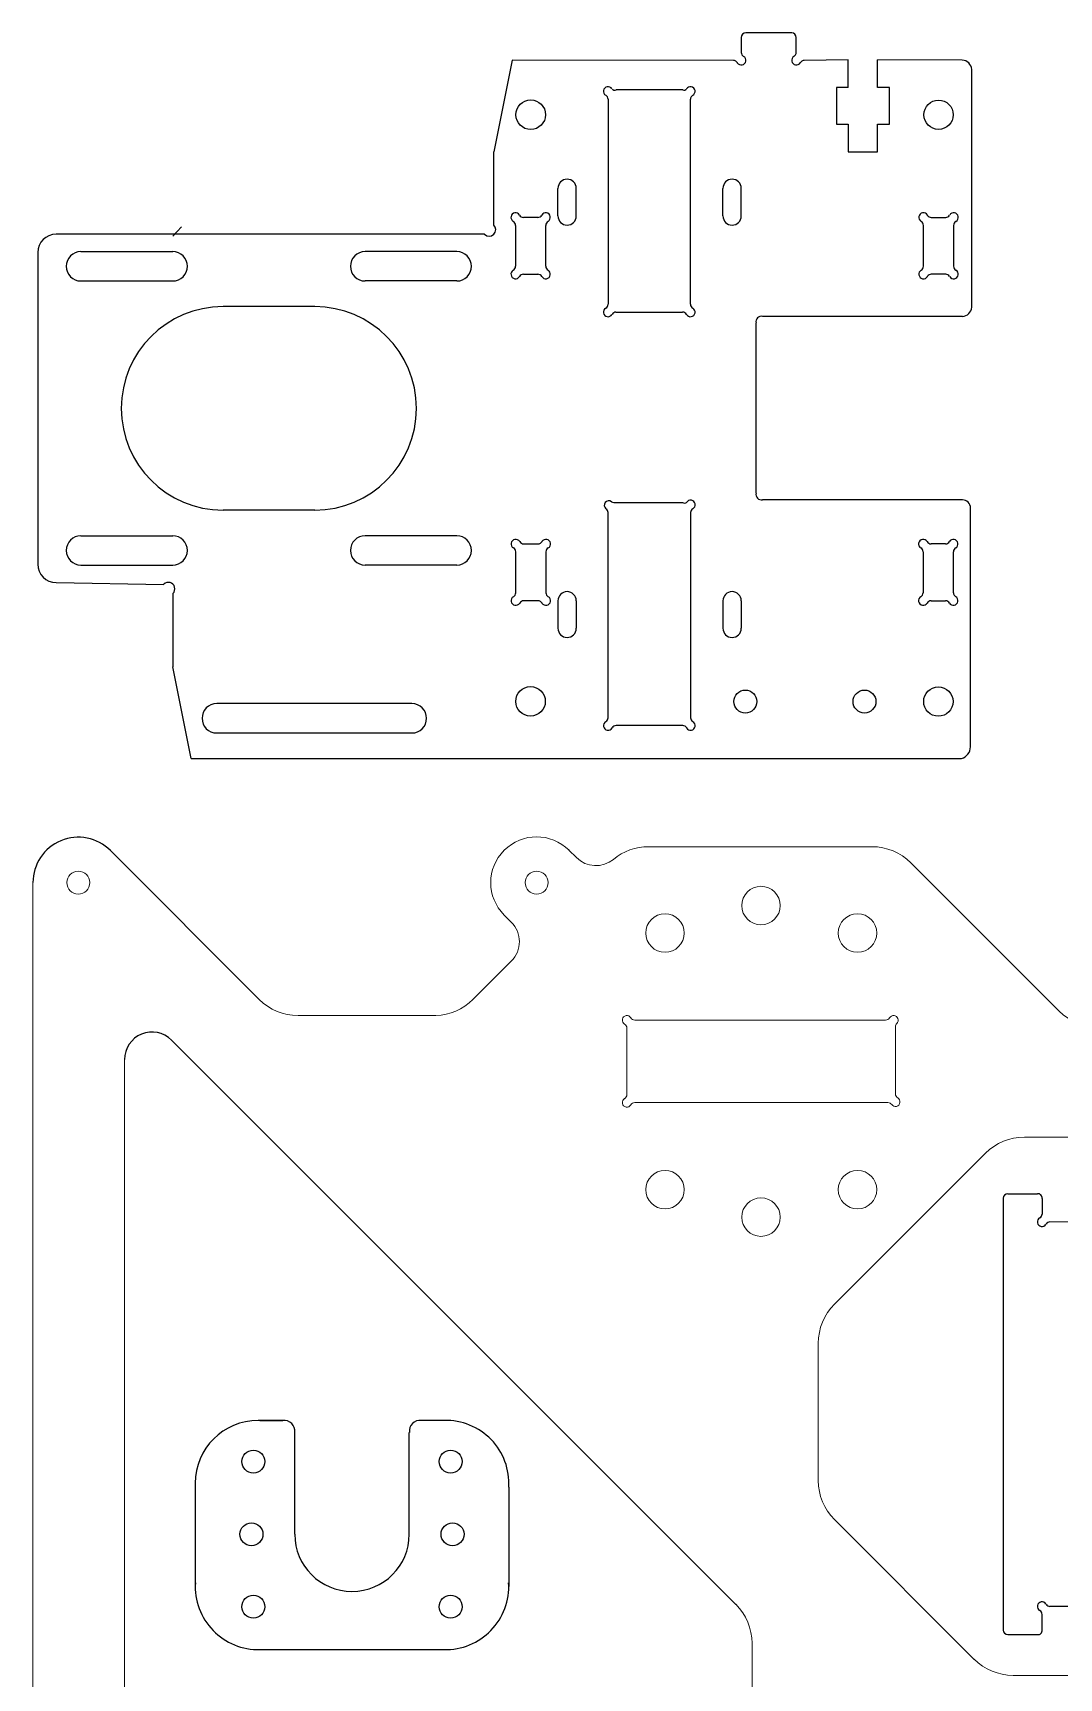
# Model space of a CAD drawing. Header units: millimetres. Extents: x 715 to 1034, y 394 to 754.
# Drawn here: x 714.8 to 826.8, y 574.7 to 754.2 of the extents above; entities that cross this region are included whole.
import ezdxf

# ---------------------------------------------------------------- set-up
doc = ezdxf.new("R2010")
doc.units = ezdxf.units.MM
doc.layers.add('WHITE', color=7, linetype='Continuous', true_color=0xffffff)

msp = doc.modelspace()

# ---------------------------------------------------------------- linework, layer by layer
for p, q in [((767.12, 751.25), (765.12, 741.25)), ((767.12, 751.25), (765.12, 741.25)), ((803.78, 748.27), (803.78, 751.27)), ((803.78, 748.27), (803.78, 751.27)), ((806.99, 748.27), (806.99, 751.27)), ((806.99, 748.27), (806.99, 751.27)), ((765.12, 733.25), (765.12, 741.25)), ((765.12, 733.25), (765.12, 741.25)), ((772.12, 734.25), (772.12, 737.25)), ((772.12, 734.25), (772.12, 737.25)), ((774.12, 734.25), (774.12, 737.25)), ((774.12, 734.25), (774.12, 737.25)), ((790.12, 734.25), (790.12, 737.25)), ((790.12, 734.25), (790.12, 737.25)), ((792.12, 734.25), (792.12, 737.25)), ((792.12, 734.25), (792.12, 737.25)), ((731.06, 733.07), (730.11, 732.04)), ((731.06, 733.07), (730.11, 732.04)), ((730.12, 693.05), (730.12, 685.05)), ((730.12, 693.05), (730.12, 685.05)), ((772.12, 692.25), (772.12, 689.25)), ((772.12, 692.25), (772.12, 689.25)), ((774.12, 692.25), (774.12, 689.25)), ((774.12, 692.25), (774.12, 689.25)), ((790.12, 692.25), (790.12, 689.25)), ((790.12, 692.25), (790.12, 689.25)), ((792.12, 692.25), (792.12, 689.25)), ((792.12, 692.25), (792.12, 689.25)), ((732.12, 675.05), (730.12, 685.05)), ((732.12, 675.05), (730.12, 685.05)), ((820.69, 627.03), (820.69, 579.95)), ((820.69, 627.03), (820.69, 579.95)), ((821.19, 627.55), (824.44, 627.55)), ((821.19, 627.55), (824.44, 627.55)), ((824.93, 627.05), (824.93, 625.34)), ((824.93, 627.05), (824.93, 625.34)), ((833.46, 624.46), (825.8, 624.48)), ((833.46, 624.46), (825.8, 624.48)), ((742.11, 602.82), (739.41, 602.82)), ((732.55, 595.96), (732.55, 584.69)), ((766.75, 595.54), (766.75, 584.69)), ((824.93, 579.95), (824.93, 581.65)), ((824.93, 579.95), (824.93, 581.65)), ((833.46, 582.54), (825.8, 582.52)), ((833.46, 582.54), (825.8, 582.52)), ((821.19, 579.45), (824.44, 579.45)), ((821.19, 579.45), (824.44, 579.45)), ((739.42, 577.82), (759.88, 577.82))]:
    msp.add_line(p, q)
at = {"linetype": 'ByBlock'}
for p, q in [((720.08, 730.35), (730.09, 730.35)), ((720.08, 730.35), (730.09, 730.35)), ((761.08, 730.35), (751.08, 730.35)), ((761.08, 730.35), (751.08, 730.35)), ((720.08, 727.15), (730.09, 727.15)), ((720.08, 727.15), (730.09, 727.15)), ((761.08, 727.15), (751.08, 727.15)), ((761.08, 727.15), (751.08, 727.15)), ((745.58, 724.35), (735.58, 724.35)), ((745.58, 724.35), (735.58, 724.35)), ((745.58, 702.15), (735.58, 702.15)), ((745.58, 702.15), (735.58, 702.15)), ((720.08, 699.35), (730.09, 699.35)), ((720.08, 699.35), (730.09, 699.35)), ((761.08, 699.35), (751.08, 699.35)), ((761.08, 699.35), (751.08, 699.35)), ((720.08, 696.15), (730.09, 696.15)), ((720.08, 696.15), (730.09, 696.15)), ((761.08, 696.15), (751.08, 696.15)), ((761.08, 696.15), (751.08, 696.15)), ((756.18, 681.03), (734.89, 681.03)), ((756.18, 681.03), (734.89, 681.03)), ((734.89, 677.83), (756.18, 677.83)), ((734.89, 677.83), (756.18, 677.83)), ((732.12, 675.05), (816.15, 675.05)), ((732.12, 675.05), (816.15, 675.05)), ((739.61, 602.82), (742.11, 602.82)), ((743.4, 590.41), (743.4, 601.51)), ((755.9, 590.41), (755.9, 601.51)), ((759.7, 602.82), (757.2, 602.82))]:
    msp.add_line(p, q, dxfattribs=at)
at = {"color": 7, "linetype": 'Continuous', "lineweight": 15}
for p, q in [((723.29, 665), (739.53, 648.75)), ((774.13, 664.23), (773.32, 665.03)), ((806.38, 665.42), (782, 665.42)), ((826.79, 647.49), (810.62, 663.67)), ((714.84, 452.5), (714.84, 661.5)), ((766.25, 657.96), (767.03, 657.18)), ((767.03, 652.94), (762.85, 648.75)), ((758.8, 647), (743.77, 647)), ((780.5, 646.5), (807.87, 646.5)), ((779.64, 638.36), (779.64, 645.63)), ((808.94, 645.78), (808.94, 638.44)), ((791.53, 582.75), (729.96, 644.32)), ((724.84, 536), (724.84, 642.2)), ((808.12, 637.5), (780.5, 637.5)), ((823.01, 633.73), (844.14, 633.73)), ((818.76, 631.98), (802.28, 615.49)), ((800.52, 611.25), (800.52, 596.25)), ((817.53, 576.75), (802.28, 592.01)), ((793.29, 578.51), (793.29, 535.43)), ((821.77, 575), (926.8, 575))]:
    msp.add_line(p, q, dxfattribs=at)
for points in [[(791.26, 751.22), (767.12, 751.25)], [(791.26, 751.22), (767.12, 751.25)], [(803.78, 751.27), (798.99, 751.22)], [(803.78, 751.27), (798.99, 751.22)], [(816.22, 751.25), (806.99, 751.27)], [(816.22, 751.25), (806.99, 751.27)], [(817.26, 724.28), (817.26, 750.23)], [(817.26, 724.28), (817.26, 750.23)], [(793.74, 704.01), (793.74, 722.58)], [(793.74, 704.01), (793.74, 722.58)], [(816.24, 723.28), (794.44, 723.28)], [(816.24, 723.28), (794.44, 723.28)], [(816.25, 703.26), (794.44, 703.26)], [(816.25, 703.26), (794.44, 703.26)], [(817.12, 676.32), (817.12, 702.38)], [(817.12, 676.32), (817.12, 702.38)]]:
    msp.add_lwpolyline(points)
for centre, radius in [((769.15, 745.29), 1.61), ((769.15, 745.29), 1.61), ((813.64, 745.29), 1.6), ((813.64, 745.29), 1.6), ((813.64, 745.29), 1.6), ((813.64, 745.29), 1.6), ((813.64, 745.29), 1.6), ((813.64, 745.29), 1.6), ((813.64, 745.29), 1.6), ((813.64, 745.29), 1.6), ((769.13, 681.28), 1.61), ((769.13, 681.28), 1.61), ((813.62, 681.26), 1.6), ((813.62, 681.26), 1.6), ((738.68, 590.4), 1.25), ((760.62, 590.4), 1.25)]:
    msp.add_circle(centre, radius)
at = {"color": 7, "linetype": 'Continuous'}
for centre in [(792.56, 681.26), (805.56, 681.26)]:
    msp.add_circle(centre, 1.25, dxfattribs=at)
at = {"color": 7, "linetype": 'Continuous', "lineweight": 15}
for centre, radius in [((719.79, 661.5), 1.25), ((769.79, 661.5), 1.25), ((794.27, 659), 2.1), ((783.8, 656), 2.1), ((804.8, 656), 2.1), ((783.8, 628), 2.1), ((804.8, 628), 2.1), ((794.27, 625), 2.1)]:
    msp.add_circle(centre, radius, dxfattribs=at)
at = {"color": 7}
for centre in [(738.89, 598.33), (760.41, 598.33), (738.89, 582.49), (760.41, 582.49)]:
    msp.add_circle(centre, 1.25, dxfattribs=at)
for centre, radius, start, end in [((816.14, 750.13), 1.13, 5.0622, 86.0706), ((816.14, 750.13), 1.13, 5.0622, 86.0706), ((773.12, 737.25), 1, 0, 180), ((773.12, 737.25), 1, 0, 180), ((791.12, 737.25), 1, 0, 180), ((791.12, 737.25), 1, 0, 180), ((773.12, 734.25), 1, 180, 0), ((773.12, 734.25), 1, 180, 0), ((791.12, 734.25), 1, 180, 0), ((791.12, 734.25), 1, 180, 0), ((764.62, 732.75), 0.707, 225, 45), ((764.62, 732.75), 0.707, 225, 45), ((816.19, 724.36), 1.08, 272.697, 356.0078), ((816.19, 724.36), 1.08, 272.697, 356.0078), ((794.32, 722.7), 0.595, 78.4931, 191.7149), ((794.32, 722.7), 0.595, 78.4931, 191.7149), ((794.35, 703.88), 0.625, 167.8508, 278.3242), ((794.35, 703.88), 0.625, 167.8508, 278.3242), ((778.38, 704), 1.04, 245.5198, 274.3298), ((778.38, 704), 1.04, 245.5198, 274.3298), ((816.28, 702.41), 0.848, 358.0506, 91.9494), ((816.28, 702.41), 0.848, 358.0506, 91.9494), ((729.62, 693.55), 0.707, 314.9943, 135.0057), ((729.62, 693.55), 0.707, 314.9943, 135.0057), ((773.12, 692.25), 1, 0, 180), ((773.12, 692.25), 1, 0, 180), ((791.12, 692.25), 1, 0, 180), ((791.12, 692.25), 1, 0, 180), ((773.12, 689.25), 1, 180, 0), ((773.12, 689.25), 1, 180, 0), ((791.12, 689.25), 1, 180, 0), ((791.12, 689.25), 1, 180, 0), ((815.83, 676.3), 1.29, 284.0428, 0.5816), ((815.83, 676.3), 1.29, 284.0428, 0.5816), ((821.24, 627), 0.552, 94.5002, 174.3533), ((821.24, 627), 0.552, 94.5002, 174.3533), ((824.51, 627.12), 0.427, 349.7748, 99.7328), ((824.51, 627.12), 0.427, 349.7748, 99.7328), ((739.41, 595.96), 6.86, 90, 180), ((759.9, 595.95), 6.87, 356.5756, 91.6627), ((739.42, 584.69), 6.87, 176.5756, 271.6627), ((759.88, 584.69), 6.87, 268.3373, 3.4244), ((821.24, 580), 0.552, 185.6467, 265.4998), ((821.24, 580), 0.552, 185.6467, 265.4998), ((824.51, 579.87), 0.427, 260.2672, 10.2252), ((824.51, 579.87), 0.427, 260.2672, 10.2252)]:
    msp.add_arc(centre, radius, start, end)
at = {"linetype": 'ByBlock'}
for centre, radius, start, end in [((720.08, 728.75), 1.6, 90, 270), ((720.08, 728.75), 1.6, 90, 270), ((730.09, 728.75), 1.6, 270, 90), ((730.09, 728.75), 1.6, 270, 90), ((751.08, 728.75), 1.6, 90, 270), ((751.08, 728.75), 1.6, 90, 270), ((761.08, 728.75), 1.6, 270, 90), ((761.08, 728.75), 1.6, 270, 90), ((735.58, 713.25), 11.1, 90, 270), ((735.58, 713.25), 11.1, 90, 270), ((745.58, 713.25), 11.1, 270, 90), ((745.58, 713.25), 11.1, 270, 90), ((720.08, 697.75), 1.6, 90, 270), ((720.08, 697.75), 1.6, 90, 270), ((730.09, 697.75), 1.6, 270, 90), ((730.09, 697.75), 1.6, 270, 90), ((751.08, 697.75), 1.6, 90, 270), ((751.08, 697.75), 1.6, 90, 270), ((761.08, 697.75), 1.6, 270, 90), ((761.08, 697.75), 1.6, 270, 90), ((734.89, 679.43), 1.6, 90, 270), ((734.89, 679.43), 1.6, 90, 270), ((756.18, 679.43), 1.6, 270, 90), ((756.18, 679.43), 1.6, 270, 90), ((742.23, 601.65), 1.18, 353.4384, 95.8605), ((757.08, 601.65), 1.18, 84.1395, 186.5616), ((749.65, 590.41), 6.25, 180, 0)]:
    msp.add_arc(centre, radius, start, end, dxfattribs=at)
at = {"color": 7, "linetype": 'Continuous'}
for centre, radius in [((719.79, 661.5), 4.95), ((727.84, 642.2), 3)]:
    msp.add_arc(centre, radius, 45, 180, dxfattribs=at)
at = {"color": 7, "linetype": 'Continuous', "lineweight": 15}
for centre, radius, start, end in [((769.79, 661.5), 5, 45, 225), ((776.25, 666.35), 3, 225, 309.7102), ((782, 659.42), 6, 90, 129.7102), ((806.38, 659.42), 6, 44.9999, 90), ((764.91, 655.06), 3, 315, 45), ((743.77, 653), 6, 225, 270), ((758.6, 652.99), 6, 271.9431, 315.0465), ((779.64, 646.5), 0.5, 30, 240), ((780.5, 647), 0.5, 210, 270), ((807.87, 647), 0.5, 270, 330), ((808.74, 646.5), 0.5, 314.427, 150), ((831.03, 651.73), 6, 224.9999, 270), ((779.14, 645.63), 0.5, 360, 60), ((809.44, 645.78), 0.5, 134.427, 180), ((779.64, 637.5), 0.5, 120, 330), ((779.14, 638.36), 0.5, 300, 360), ((780.5, 637), 0.5, 90, 150), ((808.12, 637), 0.5, 35.3875, 90), ((808.94, 637.57), 0.5, 215.3875, 60), ((809.44, 638.44), 0.5, 180, 240), ((823.01, 627.73), 6, 90, 135), ((806.52, 611.25), 6, 135, 180), ((806.52, 596.25), 6, 180, 225), ((787.29, 578.51), 6, 360, 45), ((821.77, 581), 6, 225, 270)]:
    msp.add_arc(centre, radius, start, end, dxfattribs=at)
at = {"layer": 'WHITE', "linetype": 'Continuous'}
for p, q in [((797.62, 754.22), (792.62, 754.22)), ((797.62, 754.22), (792.62, 754.22)), ((792.12, 753.72), (792.12, 752.09)), ((792.12, 753.72), (792.12, 752.09)), ((798.12, 752.09), (798.12, 753.72)), ((798.12, 752.09), (798.12, 753.72)), ((777.58, 746.98), (777.58, 724.62)), ((777.58, 746.98), (777.58, 724.62)), ((785.73, 748), (778.46, 748)), ((785.73, 748), (778.46, 748)), ((786.58, 724.62), (786.58, 746.98)), ((786.58, 724.62), (786.58, 746.98)), ((802.49, 748.27), (802.49, 744.25)), ((802.49, 748.27), (802.49, 744.25)), ((803.78, 748.27), (802.49, 748.27)), ((803.78, 748.27), (802.49, 748.27)), ((808.28, 748.27), (806.99, 748.27)), ((808.28, 748.27), (806.99, 748.27)), ((808.28, 744.25), (808.28, 748.27)), ((808.28, 744.25), (808.28, 748.27)), ((802.49, 744.25), (803.78, 744.25)), ((802.49, 744.25), (803.78, 744.25)), ((803.78, 744.25), (803.78, 741.23)), ((803.78, 744.25), (803.78, 741.23)), ((806.99, 741.23), (806.99, 744.25)), ((806.99, 741.23), (806.99, 744.25)), ((806.99, 744.25), (808.28, 744.25)), ((806.99, 744.25), (808.28, 744.25)), ((803.78, 741.23), (806.99, 741.23)), ((803.78, 741.23), (806.99, 741.23)), ((767.49, 733.22), (767.49, 728.76)), ((767.49, 733.22), (767.49, 728.76)), ((769.92, 734.09), (768.35, 734.09)), ((769.92, 734.09), (768.35, 734.09)), ((770.79, 728.76), (770.79, 733.22)), ((770.79, 728.76), (770.79, 733.22)), ((811.99, 728.76), (811.99, 733.22)), ((811.99, 728.76), (811.99, 733.22)), ((812.85, 734.09), (814.42, 734.09)), ((812.85, 734.09), (814.42, 734.09)), ((815.29, 733.22), (815.29, 728.76)), ((815.29, 733.22), (815.29, 728.76)), ((764.12, 732.25), (717.37, 732.25)), ((764.12, 732.25), (717.37, 732.25)), ((715.37, 730.25), (715.37, 696.25)), ((715.37, 730.25), (715.37, 696.25)), ((768.35, 727.89), (769.92, 727.89)), ((768.35, 727.89), (769.92, 727.89)), ((814.42, 727.89), (812.85, 727.89)), ((814.42, 727.89), (812.85, 727.89)), ((778.45, 723.75), (785.72, 723.75)), ((778.45, 723.75), (785.72, 723.75)), ((778.46, 702.97), (785.72, 702.97)), ((778.46, 702.97), (785.72, 702.97)), ((777.59, 679.5), (777.59, 701.87)), ((777.59, 679.5), (777.59, 701.87)), ((786.59, 701.87), (786.59, 679.5)), ((786.59, 701.87), (786.59, 679.5)), ((768.38, 698.46), (769.95, 698.46)), ((768.38, 698.46), (769.95, 698.46)), ((814.4, 698.46), (812.83, 698.46)), ((814.4, 698.46), (812.83, 698.46)), ((767.51, 693.13), (767.51, 697.6)), ((767.51, 693.13), (767.51, 697.6)), ((770.81, 697.6), (770.81, 693.13)), ((770.81, 697.6), (770.81, 693.13)), ((811.96, 697.6), (811.96, 693.13)), ((811.96, 697.6), (811.96, 693.13)), ((815.26, 693.13), (815.26, 697.6)), ((815.26, 693.13), (815.26, 697.6)), ((717.37, 694.25), (729.12, 694.04)), ((717.37, 694.25), (729.12, 694.04)), ((769.95, 692.26), (768.38, 692.26)), ((769.95, 692.26), (768.38, 692.26)), ((812.83, 692.26), (814.4, 692.26)), ((812.83, 692.26), (814.4, 692.26)), ((785.73, 678.63), (778.46, 678.63)), ((785.73, 678.63), (778.46, 678.63))]:
    msp.add_line(p, q, dxfattribs=at)
for centre, radius, start, end in [((792.62, 753.72), 0.5, 90, 180), ((792.62, 753.72), 0.5, 90, 180), ((797.62, 753.72), 0.5, 0, 90), ((797.62, 753.72), 0.5, 0, 90), ((791.26, 750.72), 0.5, 30.0002, 90), ((791.26, 750.72), 0.5, 30.0002, 90), ((792.12, 751.22), 0.5, 210.0002, 60), ((792.12, 751.22), 0.5, 210.0002, 60), ((792.62, 752.09), 0.5, 180, 240), ((792.62, 752.09), 0.5, 180, 240), ((798.12, 751.22), 0.5, 120.0002, 330), ((798.12, 751.22), 0.5, 120.0002, 330), ((797.62, 752.09), 0.5, 300.0002, 0), ((797.62, 752.09), 0.5, 300.0002, 0), ((798.99, 750.72), 0.5, 90, 150), ((798.99, 750.72), 0.5, 90, 150), ((777.58, 747.85), 0.5, 30, 239.9998), ((777.58, 747.85), 0.5, 30, 239.9998), ((777.08, 746.98), 0.5, 0, 59.9998), ((777.08, 746.98), 0.5, 0, 59.9998), ((778.33, 748.43), 0.455, 227.0073, 287.0073), ((778.33, 748.43), 0.455, 227.0073, 287.0073), ((785.85, 748.41), 0.435, 253.5921, 313.5919), ((785.85, 748.41), 0.435, 253.5921, 313.5919), ((786.58, 747.85), 0.5, 300, 149.9998), ((786.58, 747.85), 0.5, 300, 149.9998), ((787.08, 746.98), 0.5, 120, 180), ((787.08, 746.98), 0.5, 120, 180), ((767.49, 734.09), 0.5, 30, 239.9998), ((767.49, 734.09), 0.5, 30, 239.9998), ((768.35, 734.59), 0.5, 210, 270), ((768.35, 734.59), 0.5, 210, 270), ((769.92, 734.59), 0.5, 270, 329.9998), ((769.92, 734.59), 0.5, 270, 329.9998), ((770.79, 734.09), 0.5, 300, 149.9998), ((770.79, 734.09), 0.5, 300, 149.9998), ((811.99, 734.09), 0.5, 30.0002, 240), ((811.99, 734.09), 0.5, 30.0002, 240), ((812.85, 734.59), 0.5, 210.0002, 270), ((812.85, 734.59), 0.5, 210.0002, 270), ((814.42, 734.59), 0.5, 270, 330), ((814.42, 734.59), 0.5, 270, 330), ((815.29, 734.09), 0.5, 300.0002, 150), ((815.29, 734.09), 0.5, 300.0002, 150), ((766.99, 733.22), 0.5, 0, 59.9998), ((766.99, 733.22), 0.5, 0, 59.9998), ((771.29, 733.22), 0.5, 120, 180), ((771.29, 733.22), 0.5, 120, 180), ((811.49, 733.22), 0.5, 0, 60), ((811.49, 733.22), 0.5, 0, 60), ((815.79, 733.22), 0.5, 120.0002, 180), ((815.79, 733.22), 0.5, 120.0002, 180), ((717.37, 730.25), 2, 90, 180), ((717.37, 730.25), 2, 90, 180), ((767.49, 727.89), 0.5, 120, 329.9998), ((767.49, 727.89), 0.5, 120, 329.9998), ((766.99, 728.76), 0.5, 300, 0), ((766.99, 728.76), 0.5, 300, 0), ((768.35, 727.39), 0.5, 90, 149.9998), ((768.35, 727.39), 0.5, 90, 149.9998), ((769.92, 727.39), 0.5, 30, 90), ((769.92, 727.39), 0.5, 30, 90), ((770.79, 727.89), 0.5, 210, 59.9998), ((770.79, 727.89), 0.5, 210, 59.9998), ((771.29, 728.76), 0.5, 180, 239.9998), ((771.29, 728.76), 0.5, 180, 239.9998), ((811.99, 727.89), 0.5, 120.0002, 330), ((811.99, 727.89), 0.5, 120.0002, 330), ((811.49, 728.76), 0.5, 300.0002, 0), ((811.49, 728.76), 0.5, 300.0002, 0), ((812.85, 727.39), 0.5, 90, 150), ((812.85, 727.39), 0.5, 90, 150), ((814.42, 727.39), 0.5, 30.0002, 90), ((814.42, 727.39), 0.5, 30.0002, 90), ((815.29, 727.89), 0.5, 210.0002, 60), ((815.29, 727.89), 0.5, 210.0002, 60), ((815.79, 728.76), 0.5, 180, 240), ((815.79, 728.76), 0.5, 180, 240), ((777.58, 723.75), 0.5, 120.0002, 330), ((777.58, 723.75), 0.5, 120.0002, 330), ((777.08, 724.62), 0.5, 300.0002, 0), ((777.08, 724.62), 0.5, 300.0002, 0), ((778.45, 723.25), 0.5, 90, 150), ((778.45, 723.25), 0.5, 90, 150), ((785.72, 723.25), 0.5, 30.0002, 90), ((785.72, 723.25), 0.5, 30.0002, 90), ((786.58, 723.75), 0.5, 210.0002, 60), ((786.58, 723.75), 0.5, 210.0002, 60), ((787.08, 724.62), 0.5, 180, 240), ((787.08, 724.62), 0.5, 180, 240), ((777.65, 702.68), 0.486, 52.8137, 230.3007), ((777.65, 702.68), 0.486, 52.8137, 230.3007), ((777.09, 701.87), 0.5, 0, 60), ((777.09, 701.87), 0.5, 0, 60), ((785.93, 703.36), 0.437, 241.5181, 301.5181), ((785.93, 703.36), 0.437, 241.5181, 301.5181), ((786.59, 702.73), 0.5, 300.0002, 150), ((786.59, 702.73), 0.5, 300.0002, 150), ((787.09, 701.87), 0.5, 120.0002, 180), ((787.09, 701.87), 0.5, 120.0002, 180), ((767.51, 698.46), 0.5, 30.0002, 240), ((767.51, 698.46), 0.5, 30.0002, 240), ((768.38, 698.96), 0.5, 210.0002, 270), ((768.38, 698.96), 0.5, 210.0002, 270), ((769.95, 698.96), 0.5, 270, 330), ((769.95, 698.96), 0.5, 270, 330), ((770.81, 698.46), 0.5, 300.0002, 150), ((770.81, 698.46), 0.5, 300.0002, 150), ((811.96, 698.46), 0.5, 30, 239.9998), ((811.96, 698.46), 0.5, 30, 239.9998), ((812.83, 698.96), 0.5, 210, 270), ((812.83, 698.96), 0.5, 210, 270), ((814.4, 698.96), 0.5, 270, 329.9998), ((814.4, 698.96), 0.5, 270, 329.9998), ((815.26, 698.46), 0.5, 300, 149.9998), ((815.26, 698.46), 0.5, 300, 149.9998), ((767.01, 697.6), 0.5, 0, 60), ((767.01, 697.6), 0.5, 0, 60), ((771.31, 697.6), 0.5, 120.0002, 180), ((771.31, 697.6), 0.5, 120.0002, 180), ((811.46, 697.6), 0.5, 0, 59.9998), ((811.46, 697.6), 0.5, 0, 59.9998), ((815.76, 697.6), 0.5, 120, 180), ((815.76, 697.6), 0.5, 120, 180), ((717.37, 696.25), 2, 180, 270), ((717.37, 696.25), 2, 180, 270), ((767.01, 693.13), 0.5, 300.0002, 0), ((767.01, 693.13), 0.5, 300.0002, 0), ((771.31, 693.13), 0.5, 180, 240), ((771.31, 693.13), 0.5, 180, 240), ((811.46, 693.13), 0.5, 300, 0), ((811.46, 693.13), 0.5, 300, 0), ((815.76, 693.13), 0.5, 180, 239.9998), ((815.76, 693.13), 0.5, 180, 239.9998), ((767.51, 692.26), 0.5, 120.0002, 330), ((767.51, 692.26), 0.5, 120.0002, 330), ((768.38, 691.76), 0.5, 90, 150), ((768.38, 691.76), 0.5, 90, 150), ((769.95, 691.76), 0.5, 30.0002, 90), ((769.95, 691.76), 0.5, 30.0002, 90), ((770.81, 692.26), 0.5, 210.0002, 60), ((770.81, 692.26), 0.5, 210.0002, 60), ((811.96, 692.26), 0.5, 120, 329.9998), ((811.96, 692.26), 0.5, 120, 329.9998), ((812.83, 691.76), 0.5, 90, 149.9998), ((812.83, 691.76), 0.5, 90, 149.9998), ((814.4, 691.76), 0.5, 30, 90), ((814.4, 691.76), 0.5, 30, 90), ((815.26, 692.26), 0.5, 210, 59.9998), ((815.26, 692.26), 0.5, 210, 59.9998), ((777.59, 678.63), 0.5, 120, 329.9998), ((777.59, 678.63), 0.5, 120, 329.9998), ((777.09, 679.5), 0.5, 300, 0), ((777.09, 679.5), 0.5, 300, 0), ((778.46, 678.13), 0.5, 90, 149.9998), ((778.46, 678.13), 0.5, 90, 149.9998), ((785.73, 678.13), 0.5, 30, 90), ((785.73, 678.13), 0.5, 30, 90), ((786.59, 678.63), 0.5, 210, 59.9998), ((786.59, 678.63), 0.5, 210, 59.9998), ((787.09, 679.5), 0.5, 180, 239.9998), ((787.09, 679.5), 0.5, 180, 239.9998), ((824.93, 624.48), 0.5, 120, 329.9998), ((824.93, 624.48), 0.5, 120, 329.9998), ((824.43, 625.34), 0.5, 300, 0), ((824.43, 625.34), 0.5, 300, 0), ((825.8, 623.98), 0.5, 90, 149.9998), ((825.8, 623.98), 0.5, 90, 149.9998), ((824.93, 582.52), 0.5, 30.0002, 240), ((824.93, 582.52), 0.5, 30.0002, 240), ((824.43, 581.65), 0.5, 0, 60), ((824.43, 581.65), 0.5, 0, 60), ((825.8, 583.02), 0.5, 210.0002, 270), ((825.8, 583.02), 0.5, 210.0002, 270)]:
    msp.add_arc(centre, radius, start, end, dxfattribs=at)

doc.saveas('drawing.dxf')
